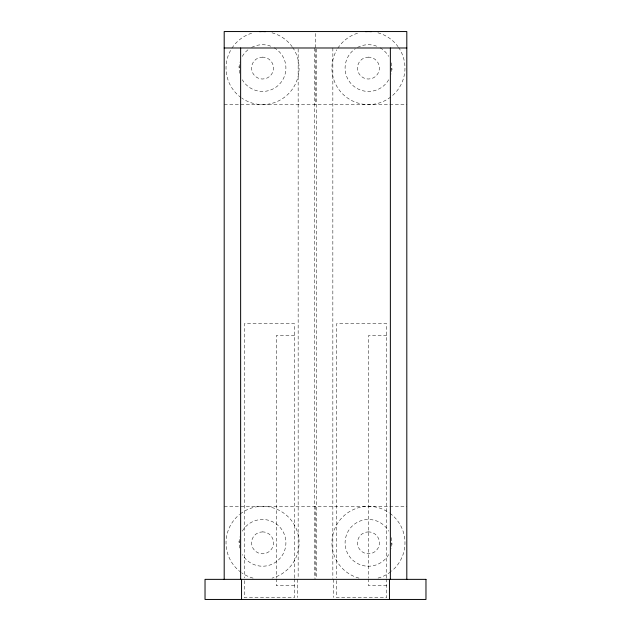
<?xml version="1.0" encoding="UTF-8"?>
<svg xmlns="http://www.w3.org/2000/svg" width="631" height="631" viewBox="0 0 631 631"><rect width="100%" height="100%" fill="white"/><g stroke="black" fill="none" stroke-linecap="round" stroke-linejoin="round"><path stroke-width="0.47" stroke-dasharray="3.15 2.37" d="M224.194 104.588L406.806 104.588M294.503 335.589L276.244 335.589L276.244 577.878M386.716 335.589L368.457 335.589L368.457 577.878M224.194 506.322L406.806 506.322M294.503 585.757L276.244 585.757L276.244 578.864M386.716 585.757L368.457 585.757L368.457 578.864M391.827 68.069L392.048 69.773M391.827 542.841L392.048 544.545M238.952 66.365L239.173 68.069M238.952 541.138L239.173 542.841M386.716 577.917L386.716 323.719L336.497 323.719L336.497 577.917M386.716 578.864L386.716 597.62L336.497 597.62L336.497 578.903M333.76 579.361L333.76 597.533M332.845 47.988L332.845 578.375M316.415 48.973L316.415 578.375M315.5 33.498L315.5 48.106M315.5 49.084L315.5 104.588M315.5 506.322L315.5 578.39M314.585 47.988L314.585 578.375M298.155 48.973L298.155 578.375M297.24 579.361L297.24 597.533M294.503 577.917L294.503 323.719L244.284 323.719L244.284 577.917M294.503 578.864L294.503 597.62L244.284 597.62L244.284 578.903M398.555 47.396A36.519 36.519 0 0 1 391.441 96.448M390.692 97.048A36.519 36.519 0 0 1 336.828 49.81M337.822 48.193A36.519 36.519 0 0 1 358.092 33.049M377.906 32.796A36.519 36.519 0 0 1 398.003 46.607M391.236 62.863A23.371 23.371 0 0 1 391.031 74.119M388.696 79.758A23.371 23.371 0 0 1 352.555 85.201A23.371 23.371 0 0 1 355.292 48.761M357.532 47.412A23.371 23.371 0 0 1 377.803 46.655M380.138 47.83A23.371 23.371 0 0 1 388.696 56.388M292.65 47.396A36.519 36.519 0 0 1 241.87 98.176M241.081 97.624A36.519 36.519 0 0 1 230.914 49.81M231.908 48.193A36.519 36.519 0 0 1 252.179 33.049M272 32.796A36.519 36.519 0 0 1 292.09 46.607M274.233 47.83A23.371 23.371 0 0 1 279.068 84.593A23.371 23.371 0 0 1 242.304 79.758M239.764 73.275A23.371 23.371 0 0 1 239.969 62.019M242.304 56.388A23.371 23.371 0 0 1 249.387 48.761M251.619 47.412A23.371 23.371 0 0 1 271.89 46.655M240.308 513.871A36.519 36.519 0 0 1 295.3 526.688A36.519 36.519 0 0 1 272 578.122M253.094 578.122A36.519 36.519 0 0 1 241.87 572.948M241.081 572.388A36.519 36.519 0 0 1 239.559 514.462M242.304 531.16A23.371 23.371 0 0 1 277.569 524.945A23.371 23.371 0 0 1 277.569 560.746A23.371 23.371 0 0 1 242.304 554.531M239.764 548.047A23.371 23.371 0 0 1 239.969 536.792M389.919 513.295A36.519 36.519 0 0 1 391.441 571.221M390.692 571.82A36.519 36.519 0 0 1 377.906 578.122M359 578.122A36.519 36.519 0 0 1 335.29 527.555A36.519 36.519 0 0 1 389.13 512.743M391.236 537.636A23.371 23.371 0 0 1 391.031 548.891M388.696 554.531A23.371 23.371 0 0 1 353.431 560.746A23.371 23.371 0 0 1 353.431 524.945A23.371 23.371 0 0 1 388.696 531.16M262.811 57.121L259.964 57.421A10.956 10.956 0 0 0 262.283 79.025L265.123 78.717A10.956 10.956 0 0 0 262.811 57.121M368.717 57.121L365.877 57.421A10.956 10.956 0 0 0 368.188 79.025L371.036 78.717A10.956 10.956 0 0 0 368.717 57.121M262.811 531.886L259.964 532.193A10.956 10.956 0 0 0 262.283 553.797L265.123 553.49A10.956 10.956 0 0 0 262.811 531.886M368.717 531.886L365.877 532.193A10.956 10.956 0 0 0 368.188 553.797L371.036 553.49A10.956 10.956 0 0 0 368.717 531.886"/><path stroke-width="0.95" d="M224.194 47.988L406.806 47.988M406.806 579.361L406.806 31.55L224.194 31.55L224.194 579.361M390.368 47.988L390.368 579.361M389.453 579.361L389.453 599.45M241.547 579.361L241.547 599.45M240.632 47.988L240.632 579.361M365.601 31.66A36.519 36.519 0 0 1 371.312 31.66M259.688 31.66A36.519 36.519 0 0 1 265.399 31.66M425.972 579.361L205.028 579.361L205.028 599.45L425.972 599.45L425.972 579.361"/></g></svg>
